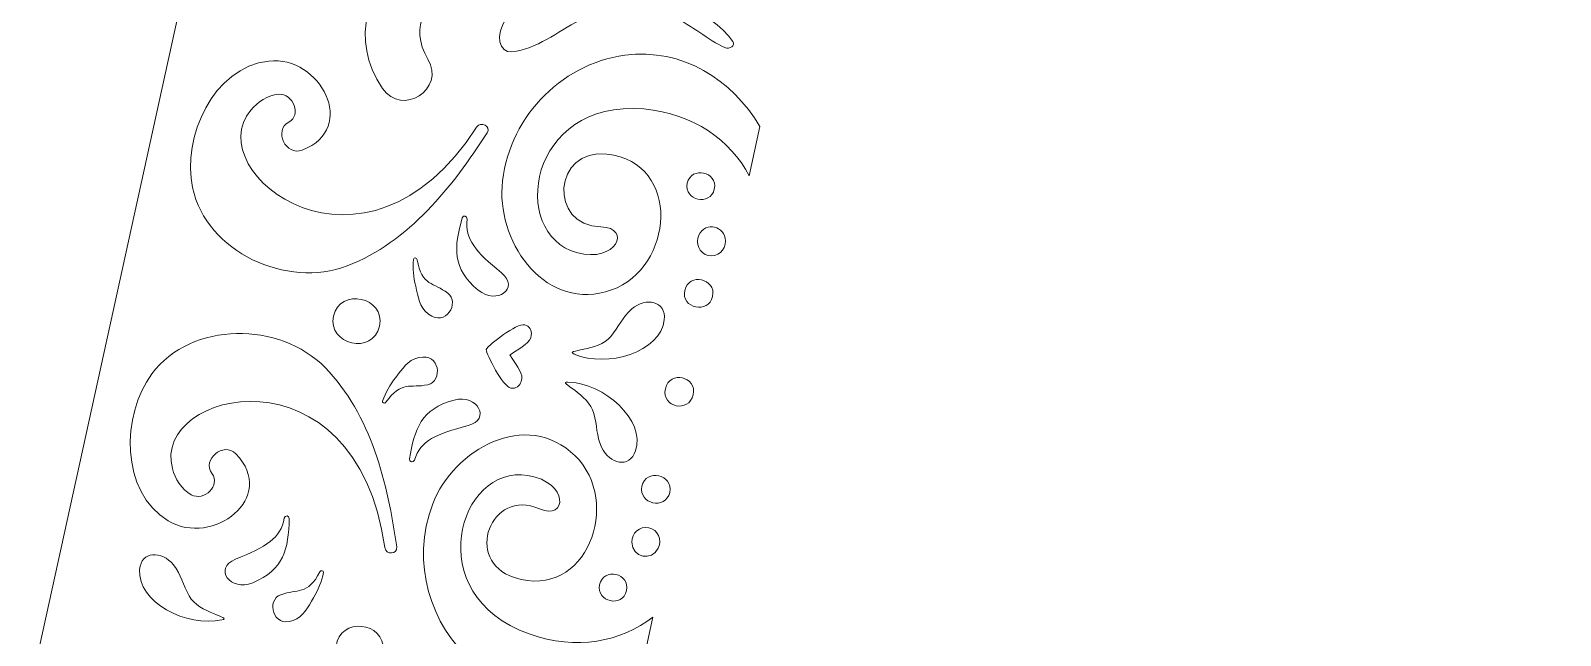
# Model space of a CAD drawing. Extents: x 20 to 980, y -845 to -373.
# Drawn here: x 20.3 to 229.3, y -601.8 to -519.2 of the extents above; entities that cross this region are included whole.
import ezdxf

# ---------------------------------------------------------------- set-up
doc = ezdxf.new("R2010")
doc.units = 0
doc.header["$MEASUREMENT"] = 0
doc.layers.add('Layer 1', color=7, linetype='Continuous', lineweight=0)

# ---------------------------------------------------------------- blocks, each defined once
blk = doc.blocks.new('Block_0')
at = {"layer": 'Layer 1'}
for points, knots in [([(234.11, -831.32), (234.11, -831.32), (234.11, -821.44), (234.11, -821.44), (234.11, -821.44), (233.5, -821.44), (233.5, -821.44), (233.5, -821.44), (233.5, -811.56), (233.5, -811.56), (233.5, -811.56), (234.11, -811.56), (234.11, -811.56), (234.11, -811.56), (234.11, -801.69), (234.11, -801.69), (234.11, -801.69), (233.5, -801.69), (233.5, -801.69), (233.5, -801.69), (233.5, -791.81), (233.5, -791.81), (233.5, -791.81), (234.11, -791.81), (234.11, -791.81), (234.11, -791.81), (234.11, -781.93), (234.11, -781.93), (234.11, -781.93), (233.5, -781.93), (233.5, -781.93), (233.5, -781.93), (233.5, -772.05), (233.5, -772.05), (233.5, -772.05), (234.11, -772.05), (234.11, -772.05), (234.11, -772.05), (234.11, -762.17), (234.11, -762.17), (234.11, -762.17), (233.5, -762.17), (233.5, -762.17), (233.5, -762.17), (233.5, -752.29), (233.5, -752.29), (233.5, -752.29), (234.11, -752.29), (234.11, -752.29), (234.11, -752.29), (234.11, -742.41), (234.11, -742.41), (234.11, -742.41), (233.5, -742.41), (233.5, -742.41), (233.5, -742.41), (233.5, -732.53), (233.5, -732.53), (233.5, -732.53), (234.11, -732.53), (234.11, -732.53), (234.11, -732.53), (234.11, -722.65), (234.11, -722.65), (234.11, -722.65), (233.5, -722.65), (233.5, -722.65), (233.5, -722.65), (233.5, -712.77), (233.5, -712.77), (233.5, -712.77), (234.11, -712.77), (234.11, -712.77), (234.11, -712.77), (234.11, -702.89), (234.11, -702.89), (234.11, -702.89), (233.5, -702.89), (233.5, -702.89), (233.5, -702.89), (233.5, -693.01), (233.5, -693.01), (233.5, -693.01), (234.11, -693.01), (234.11, -693.01), (234.11, -693.01), (234.11, -683.13), (234.11, -683.13), (234.11, -683.13), (233.5, -683.13), (233.5, -683.13), (233.5, -683.13), (233.5, -673.25), (233.5, -673.25), (233.5, -673.25), (234.11, -673.25), (234.11, -673.25), (234.11, -673.25), (234.11, -663.37), (234.11, -663.37), (234.11, -663.37), (233.5, -663.37), (233.5, -663.37), (233.5, -663.37), (233.5, -653.5), (233.5, -653.5), (233.5, -653.5), (234.11, -653.5), (234.11, -653.5), (234.11, -653.5), (234.11, -643.62), (234.11, -643.62), (234.11, -643.62), (233.5, -643.62), (233.5, -643.62), (233.5, -643.62), (233.5, -633.74), (233.5, -633.74), (233.5, -633.74), (234.11, -633.74), (234.11, -633.74), (234.11, -633.74), (234.11, -623.86), (234.11, -623.86), (234.11, -623.86), (233.5, -623.86), (233.5, -623.86), (233.5, -623.86), (233.5, -613.98), (233.5, -613.98), (233.5, -613.98), (234.11, -613.98), (234.11, -613.98), (234.11, -613.98), (234.11, -604.1), (234.11, -604.1), (234.11, -604.1), (233.5, -604.1), (233.5, -604.1), (233.5, -604.1), (233.5, -594.22), (233.5, -594.22), (233.5, -594.22), (234.11, -594.22), (234.11, -594.22), (234.11, -594.22), (234.11, -584.34), (234.11, -584.34), (234.11, -584.34), (233.5, -584.34), (233.5, -584.34), (233.5, -584.34), (233.5, -574.46), (233.5, -574.46), (233.5, -574.46), (234.11, -574.46), (234.11, -574.46), (234.11, -574.46), (234.11, -564.58), (234.11, -564.58), (234.11, -564.58), (233.5, -564.58), (233.5, -564.58), (233.5, -564.58), (233.5, -554.7), (233.5, -554.7), (233.5, -554.7), (234.11, -554.7), (234.11, -554.7), (234.11, -554.7), (234.11, -544.82), (234.11, -544.82), (234.11, -544.82), (233.5, -544.82), (233.5, -544.82), (233.5, -544.82), (233.5, -534.94), (233.5, -534.94), (233.5, -534.94), (234.11, -534.94), (234.11, -534.94), (234.11, -534.94), (234.11, -525.06), (234.11, -525.06), (234.11, -525.06), (233.5, -525.06), (233.5, -525.06), (233.5, -525.06), (233.5, -515.18), (233.5, -515.18), (233.5, -515.18), (234.11, -515.18), (234.11, -515.18), (234.11, -515.18), (234.11, -505.3), (234.11, -505.3), (234.11, -505.3), (233.5, -505.3), (233.5, -505.3), (233.5, -505.3), (233.5, -495.42), (233.5, -495.42), (233.5, -495.42), (234.11, -495.42), (234.11, -495.42), (234.11, -495.42), (234.11, -485.55), (234.11, -485.55), (234.11, -485.55), (233.5, -485.55), (233.5, -485.55), (233.5, -485.55), (233.5, -475.67), (233.5, -475.67), (233.5, -475.67), (234.11, -475.67), (234.11, -475.67), (234.11, -475.67), (234.11, -465.79), (234.11, -465.79), (234.11, -465.79), (233.5, -465.79), (233.5, -465.79), (233.5, -465.79), (233.5, -455.91), (233.5, -455.91), (233.5, -455.91), (234.11, -455.91), (234.11, -455.91), (234.11, -455.91), (234.11, -446.03), (234.11, -446.03), (234.11, -446.03), (233.5, -446.03), (233.5, -446.03), (233.5, -446.03), (233.5, -436.15), (233.5, -436.15), (233.5, -436.15), (234.11, -436.15), (234.11, -436.15), (234.11, -436.15), (234.11, -426.27), (234.11, -426.27), (234.11, -426.27), (233.5, -426.27), (233.5, -426.27), (233.5, -426.27), (233.5, -416.39), (233.5, -416.39), (233.5, -416.39), (234.11, -416.39), (234.11, -416.39), (234.11, -416.39), (234.11, -406.51), (234.11, -406.51), (234.11, -406.51), (233.5, -406.51), (233.5, -406.51), (233.5, -406.51), (233.5, -396.63), (233.5, -396.63), (233.5, -396.63), (234.11, -396.63), (234.11, -396.63), (234.11, -396.63), (234.11, -386.75), (234.11, -386.75), (234.11, -386.75), (233.5, -386.75), (233.5, -386.75), (233.5, -386.75), (233.5, -381.85), (233.5, -381.85), (233.5, -381.85), (234.11, -381.85), (234.11, -381.85), (234.11, -381.85), (234.11, -381.85), (234.11, -381.85), (234.11, -381.85), (70.17, -381.85), (70.17, -381.85), (70.17, -381.85), (20.3, -608.95), (20.3, -608.95), (20.3, -608.95), (69.51, -836.22), (69.51, -836.22), (69.51, -836.22), (233.5, -836.22), (233.5, -836.22), (233.5, -836.22), (233.5, -831.32), (233.5, -831.32), (233.5, -831.32), (234.11, -831.32), (234.11, -831.32)], [0, 0, 0, 0, 1, 1, 1, 2, 2, 2, 3, 3, 3, 4, 4, 4, 5, 5, 5, 6, 6, 6, 7, 7, 7, 8, 8, 8, 9, 9, 9, 10, 10, 10, 11, 11, 11, 12, 12, 12, 13, 13, 13, 14, 14, 14, 15, 15, 15, 16, 16, 16, 17, 17, 17, 18, 18, 18, 19, 19, 19, 20, 20, 20, 21, 21, 21, 22, 22, 22, 23, 23, 23, 24, 24, 24, 25, 25, 25, 26, 26, 26, 27, 27, 27, 28, 28, 28, 29, 29, 29, 30, 30, 30, 31, 31, 31, 32, 32, 32, 33, 33, 33, 34, 34, 34, 35, 35, 35, 36, 36, 36, 37, 37, 37, 38, 38, 38, 39, 39, 39, 40, 40, 40, 41, 41, 41, 42, 42, 42, 43, 43, 43, 44, 44, 44, 45, 45, 45, 46, 46, 46, 47, 47, 47, 48, 48, 48, 49, 49, 49, 50, 50, 50, 51, 51, 51, 52, 52, 52, 53, 53, 53, 54, 54, 54, 55, 55, 55, 56, 56, 56, 57, 57, 57, 58, 58, 58, 59, 59, 59, 60, 60, 60, 61, 61, 61, 62, 62, 62, 63, 63, 63, 64, 64, 64, 65, 65, 65, 66, 66, 66, 67, 67, 67, 68, 68, 68, 69, 69, 69, 70, 70, 70, 71, 71, 71, 72, 72, 72, 73, 73, 73, 74, 74, 74, 75, 75, 75, 76, 76, 76, 77, 77, 77, 78, 78, 78, 79, 79, 79, 80, 80, 80, 81, 81, 81, 82, 82, 82, 83, 83, 83, 84, 84, 84, 85, 85, 85, 86, 86, 86, 87, 87, 87, 88, 88, 88, 89, 89, 89, 90, 90, 90, 91, 91, 91, 92, 92, 92, 93, 93, 93, 94, 94, 94, 95, 95, 95, 96, 96, 96, 97, 97, 97, 98, 98, 98, 99, 99, 99, 99]), ([(100.23, -508.84), (104.54, -509.27), (108.18, -511.29), (112.21, -512.62), (113.98, -513.2), (110.92, -507.82), (96.99, -503.56), (78.41, -497.88), (59.21, -513.56), (68.38, -527.1), (71.05, -531.03), (77.03, -527.19), (74.58, -523.11), (69.27, -514.24), (84.01, -507.24), (100.23, -508.84)], [0, 0, 0, 0, 1, 1, 1, 2, 2, 2, 3, 3, 3, 4, 4, 4, 5, 5, 5, 5]), ([(74.58, -523.11), (77.03, -527.19), (71.05, -531.03), (68.38, -527.1), (59.21, -513.56), (78.41, -497.88), (96.99, -503.56), (110.92, -507.82), (113.98, -513.2), (112.21, -512.62), (108.18, -511.29), (104.54, -509.27), (100.23, -508.84), (84.01, -507.24), (69.27, -514.24), (74.58, -523.11)], [0, 0, 0, 0, 1, 1, 1, 2, 2, 2, 3, 3, 3, 4, 4, 4, 5, 5, 5, 5]), ([(86.02, -522.1), (93.07, -521.37), (96.4, -512.86), (108.17, -517.45), (110.78, -518.47), (112.72, -520.47), (115.22, -521.57), (115.76, -521.8), (116.65, -521.26), (116.25, -520.7), (113.24, -516.49), (105.39, -513.03), (99.98, -512.9), (82.73, -512.5), (82.82, -522.43), (86.02, -522.1)], [0, 0, 0, 0, 1, 1, 1, 2, 2, 2, 3, 3, 3, 4, 4, 4, 5, 5, 5, 5]), ([(99.98, -512.9), (105.39, -513.03), (113.24, -516.49), (116.25, -520.7), (116.65, -521.26), (115.76, -521.8), (115.22, -521.57), (112.72, -520.47), (110.78, -518.47), (108.17, -517.45), (96.4, -512.86), (93.07, -521.37), (86.02, -522.1), (82.82, -522.43), (82.73, -512.5), (99.98, -512.9)], [0, 0, 0, 0, 1, 1, 1, 2, 2, 2, 3, 3, 3, 4, 4, 4, 5, 5, 5, 5]), ([(119.95, -532.31), (116.08, -525.9), (109.38, -521.55), (101.5, -522.58), (92.54, -523.75), (85.29, -531.57), (84.71, -540.56), (84.2, -548.49), (90.85, -557.75), (99.66, -554.64), (108.11, -551.66), (109.38, -537.29), (99.03, -536.08), (91.7, -535.22), (90.98, -545.89), (98.22, -546.02), (102.42, -546.1), (100.4, -551.04), (94.9, -549.53), (85.67, -546.97), (88.2, -528.53), (104.08, -529.92), (110.94, -530.53), (115.93, -534.21), (118.48, -539.05), (118.48, -539.05), (119.95, -532.31), (119.95, -532.31)], [0, 0, 0, 0, 1, 1, 1, 2, 2, 2, 3, 3, 3, 4, 4, 4, 5, 5, 5, 6, 6, 6, 7, 7, 7, 8, 8, 8, 9, 9, 9, 9]), ([(104.08, -529.92), (88.2, -528.53), (85.67, -546.97), (94.9, -549.53), (100.4, -551.04), (102.42, -546.1), (98.22, -546.02), (90.98, -545.89), (91.7, -535.22), (99.03, -536.08), (109.38, -537.29), (108.11, -551.66), (99.66, -554.64), (90.85, -557.75), (84.2, -548.49), (84.71, -540.56), (85.29, -531.57), (92.54, -523.75), (101.5, -522.58), (109.38, -521.55), (116.08, -525.9), (119.95, -532.31), (119.95, -532.31), (118.48, -539.05), (118.48, -539.05), (115.93, -534.21), (110.94, -530.53), (104.08, -529.92)], [0, 0, 0, 0, 1, 1, 1, 2, 2, 2, 3, 3, 3, 4, 4, 4, 5, 5, 5, 6, 6, 6, 7, 7, 7, 8, 8, 8, 9, 9, 9, 9]), ([(63.56, -551.34), (71.99, -548.1), (77.95, -540.52), (82.69, -533.16), (83.26, -532.28), (81.8, -531.52), (81.24, -532.4), (65.96, -556.14), (43.25, -538.65), (50.37, -530.08), (51.26, -529), (52.74, -527.99), (54.17, -527.91), (56.26, -527.81), (57.29, -530.78), (55.59, -531.7), (53.45, -532.86), (55.17, -536.39), (57.41, -535.53), (65.16, -532.55), (59.84, -522.59), (52.83, -523.37), (45.19, -524.2), (40.98, -533.86), (42.42, -540.65), (44.32, -549.54), (55.38, -554.48), (63.56, -551.34)], [0, 0, 0, 0, 1, 1, 1, 2, 2, 2, 3, 3, 3, 4, 4, 4, 5, 5, 5, 6, 6, 6, 7, 7, 7, 8, 8, 8, 9, 9, 9, 9]), ([(52.83, -523.37), (59.84, -522.59), (65.16, -532.55), (57.41, -535.53), (55.17, -536.39), (53.45, -532.86), (55.59, -531.7), (57.29, -530.78), (56.26, -527.81), (54.17, -527.91), (52.74, -527.99), (51.26, -529), (50.37, -530.08), (43.25, -538.65), (65.96, -556.14), (81.24, -532.4), (81.8, -531.52), (83.26, -532.28), (82.69, -533.16), (77.95, -540.52), (71.99, -548.1), (63.56, -551.34), (55.38, -554.48), (44.32, -549.54), (42.42, -540.65), (40.98, -533.86), (45.19, -524.2), (52.83, -523.37)], [0, 0, 0, 0, 1, 1, 1, 2, 2, 2, 3, 3, 3, 4, 4, 4, 5, 5, 5, 6, 6, 6, 7, 7, 7, 8, 8, 8, 9, 9, 9, 9]), ([(110.02, -540.05), (109.51, -542.44), (113.19, -543.24), (113.71, -540.86), (114.23, -538.48), (110.54, -537.68), (110.02, -540.05)], [0, 0, 0, 0, 1, 1, 1, 2, 2, 2, 2]), ([(113.71, -540.86), (113.19, -543.24), (109.51, -542.44), (110.02, -540.05), (110.54, -537.68), (114.23, -538.48), (113.71, -540.86)], [0, 0, 0, 0, 1, 1, 1, 2, 2, 2, 2]), ([(79.26, -544.8), (78.14, -548.8), (77.88, -551.72), (81.45, -554.65), (84.01, -556.76), (87.19, -554.39), (84.63, -552.29), (81.14, -549.42), (79.57, -547.71), (79.93, -544.95), (79.99, -544.51), (79.39, -544.37), (79.26, -544.8)], [0, 0, 0, 0, 1, 1, 1, 2, 2, 2, 3, 3, 3, 4, 4, 4, 4]), ([(84.63, -552.29), (87.19, -554.39), (84.01, -556.76), (81.45, -554.65), (77.88, -551.72), (78.14, -548.8), (79.26, -544.8), (79.39, -544.37), (79.99, -544.51), (79.93, -544.95), (79.57, -547.71), (81.14, -549.42), (84.63, -552.29)], [0, 0, 0, 0, 1, 1, 1, 2, 2, 2, 3, 3, 3, 4, 4, 4, 4]), ([(111.6, -547.14), (111.04, -548.26), (111.66, -549.66), (112.89, -549.93), (114.13, -550.2), (115.27, -549.19), (115.23, -547.94), (115.17, -545.88), (112.55, -545.24), (111.6, -547.14)], [0, 0, 0, 0, 1, 1, 1, 2, 2, 2, 3, 3, 3, 3]), ([(115.23, -547.94), (115.27, -549.19), (114.13, -550.2), (112.89, -549.93), (111.66, -549.66), (111.04, -548.26), (111.6, -547.14), (112.55, -545.24), (115.17, -545.88), (115.23, -547.94)], [0, 0, 0, 0, 1, 1, 1, 2, 2, 2, 3, 3, 3, 3]), ([(77.3, -555.07), (75.37, -553.6), (73.77, -554.14), (73.11, -550.5), (73.06, -550.25), (72.64, -550.15), (72.62, -550.46), (72.49, -551.68), (72.6, -552.94), (72.91, -554.13), (73.29, -555.6), (73.35, -556.94), (74.66, -557.94), (77.03, -559.75), (78.99, -556.38), (77.3, -555.07)], [0, 0, 0, 0, 1, 1, 1, 2, 2, 2, 3, 3, 3, 4, 4, 4, 5, 5, 5, 5]), ([(74.66, -557.94), (73.35, -556.94), (73.29, -555.6), (72.91, -554.13), (72.6, -552.94), (72.49, -551.68), (72.62, -550.46), (72.64, -550.15), (73.06, -550.25), (73.11, -550.5), (73.77, -554.14), (75.37, -553.6), (77.3, -555.07), (78.99, -556.38), (77.03, -559.75), (74.66, -557.94)], [0, 0, 0, 0, 1, 1, 1, 2, 2, 2, 3, 3, 3, 4, 4, 4, 5, 5, 5, 5]), ([(113.48, -555.52), (114.01, -553.07), (110.2, -552.24), (109.67, -554.69), (109.13, -557.15), (112.94, -557.97), (113.48, -555.52)], [0, 0, 0, 0, 1, 1, 1, 2, 2, 2, 2]), ([(113.48, -555.52), (112.94, -557.97), (109.13, -557.15), (109.67, -554.69), (110.2, -552.24), (114.01, -553.07), (113.48, -555.52)], [0, 0, 0, 0, 1, 1, 1, 2, 2, 2, 2]), ([(61.68, -558.21), (61.68, -558.21), (61.67, -558.21), (61.67, -558.21), (60.82, -562.11), (67.08, -563.58), (67.96, -559.58), (68.83, -555.58), (62.54, -554.28), (61.68, -558.21)], [0, 0, 0, 0, 1, 1, 1, 2, 2, 2, 3, 3, 3, 3]), ([(67.96, -559.58), (67.08, -563.58), (60.82, -562.11), (61.67, -558.21), (61.67, -558.21), (61.68, -558.21), (61.68, -558.21), (62.54, -554.28), (68.83, -555.58), (67.96, -559.58)], [0, 0, 0, 0, 1, 1, 1, 2, 2, 2, 3, 3, 3, 3]), ([(102.46, -557.21), (101.09, -558.38), (100.69, -559.64), (99.56, -560.99), (97.81, -563.1), (93.11, -562.76), (94.57, -563.39), (99.09, -565.35), (106.38, -563.12), (106.87, -558.71), (107.15, -556.16), (104.37, -555.58), (102.46, -557.21)], [0, 0, 0, 0, 1, 1, 1, 2, 2, 2, 3, 3, 3, 4, 4, 4, 4]), ([(106.87, -558.71), (106.38, -563.12), (99.09, -565.35), (94.57, -563.39), (93.11, -562.76), (97.81, -563.1), (99.56, -560.99), (100.69, -559.64), (101.09, -558.38), (102.46, -557.21), (104.37, -555.58), (107.15, -556.16), (106.87, -558.71)], [0, 0, 0, 0, 1, 1, 1, 2, 2, 2, 3, 3, 3, 4, 4, 4, 4]), ([(39.1, -586.17), (45.16, -589.8), (54.14, -582.97), (48.34, -577.02), (46.67, -575.3), (43.63, -577.79), (45.1, -579.75), (46.25, -581.29), (44.08, -583.57), (42.22, -582.6), (40.94, -581.93), (40.03, -580.39), (39.67, -579.03), (36.77, -568.27), (64.7, -561.86), (68.7, -589.82), (68.84, -590.85), (70.48, -590.77), (70.32, -589.73), (69.09, -581.07), (66.83, -571.69), (60.52, -565.22), (54.39, -558.96), (42.29, -558.83), (36.85, -566.11), (32.71, -571.68), (32.51, -582.22), (39.1, -586.17)], [0, 0, 0, 0, 1, 1, 1, 2, 2, 2, 3, 3, 3, 4, 4, 4, 5, 5, 5, 6, 6, 6, 7, 7, 7, 8, 8, 8, 9, 9, 9, 9]), ([(36.85, -566.11), (42.29, -558.83), (54.39, -558.96), (60.52, -565.22), (66.83, -571.69), (69.09, -581.07), (70.32, -589.73), (70.48, -590.77), (68.84, -590.85), (68.7, -589.82), (64.7, -561.86), (36.77, -568.27), (39.67, -579.03), (40.03, -580.39), (40.94, -581.93), (42.22, -582.6), (44.08, -583.57), (46.25, -581.29), (45.1, -579.75), (43.63, -577.79), (46.67, -575.3), (48.34, -577.02), (54.14, -582.97), (45.16, -589.8), (39.1, -586.17), (32.51, -582.22), (32.71, -571.68), (36.85, -566.11)], [0, 0, 0, 0, 1, 1, 1, 2, 2, 2, 3, 3, 3, 4, 4, 4, 5, 5, 5, 6, 6, 6, 7, 7, 7, 8, 8, 8, 9, 9, 9, 9]), ([(85.8, -563.48), (87.57, -562.31), (88.6, -561.88), (88.71, -560.81), (88.79, -560.18), (88.48, -559.55), (87.81, -559.39), (86.69, -559.15), (82.93, -562.11), (82.54, -562.76), (82.54, -562.76), (82.53, -562.76), (82.53, -562.76), (82.61, -563.52), (84.79, -567.79), (85.91, -568.03), (86.59, -568.18), (87.13, -567.74), (87.33, -567.12), (87.67, -566.11), (86.91, -565.29), (85.78, -563.48), (85.79, -563.48), (85.79, -563.48), (85.79, -563.48), (85.79, -563.48), (85.8, -563.48), (85.8, -563.48)], [0, 0, 0, 0, 1, 1, 1, 2, 2, 2, 3, 3, 3, 4, 4, 4, 5, 5, 5, 6, 6, 6, 7, 7, 7, 8, 8, 8, 9, 9, 9, 9]), ([(87.33, -567.12), (87.13, -567.74), (86.59, -568.18), (85.91, -568.03), (84.79, -567.79), (82.61, -563.52), (82.53, -562.76), (82.53, -562.76), (82.54, -562.76), (82.54, -562.76), (82.93, -562.11), (86.69, -559.15), (87.81, -559.39), (88.48, -559.55), (88.79, -560.18), (88.71, -560.81), (88.6, -561.88), (87.57, -562.31), (85.8, -563.48), (85.8, -563.48), (85.79, -563.48), (85.79, -563.48), (85.79, -563.48), (85.79, -563.48), (85.78, -563.48), (86.91, -565.29), (87.67, -566.11), (87.33, -567.12)], [0, 0, 0, 0, 1, 1, 1, 2, 2, 2, 3, 3, 3, 4, 4, 4, 5, 5, 5, 6, 6, 6, 7, 7, 7, 8, 8, 8, 9, 9, 9, 9]), ([(70.18, -566.6), (69.41, -567.54), (68.78, -568.65), (68.38, -569.81), (68.28, -570.09), (68.7, -570.18), (68.84, -569.98), (70.97, -566.95), (72.19, -568.11), (74.56, -567.58), (76.65, -567.1), (76.27, -563.2), (73.35, -563.87), (71.75, -564.23), (71.14, -565.42), (70.18, -566.6)], [0, 0, 0, 0, 1, 1, 1, 2, 2, 2, 3, 3, 3, 4, 4, 4, 5, 5, 5, 5]), ([(73.35, -563.87), (76.27, -563.2), (76.65, -567.1), (74.56, -567.58), (72.19, -568.11), (70.97, -566.95), (68.84, -569.98), (68.7, -570.18), (68.28, -570.09), (68.38, -569.81), (68.78, -568.65), (69.41, -567.54), (70.18, -566.6), (71.14, -565.42), (71.75, -564.23), (73.35, -563.87)], [0, 0, 0, 0, 1, 1, 1, 2, 2, 2, 3, 3, 3, 4, 4, 4, 5, 5, 5, 5]), ([(107.03, -568.13), (107.03, -568.13), (107.02, -568.12), (107.02, -568.12), (106.47, -570.68), (110.28, -571.47), (110.82, -568.96), (110.82, -568.96), (110.83, -568.96), (110.83, -568.96), (111.38, -566.45), (107.6, -565.57), (107.03, -568.13)], [0, 0, 0, 0, 1, 1, 1, 2, 2, 2, 3, 3, 3, 4, 4, 4, 4]), ([(110.83, -568.96), (110.83, -568.96), (110.82, -568.96), (110.82, -568.96), (110.28, -571.47), (106.47, -570.68), (107.02, -568.12), (107.02, -568.12), (107.03, -568.13), (107.03, -568.13), (107.6, -565.57), (111.38, -566.45), (110.83, -568.96)], [0, 0, 0, 0, 1, 1, 1, 2, 2, 2, 3, 3, 3, 4, 4, 4, 4]), ([(97.26, -571.49), (97.72, -573.19), (97.57, -574.51), (98.32, -576.13), (99.37, -578.41), (102.14, -579.06), (102.95, -576.62), (104.35, -572.4), (98.65, -567.34), (93.72, -567.22), (92.14, -567.18), (96.55, -568.84), (97.26, -571.49)], [0, 0, 0, 0, 1, 1, 1, 2, 2, 2, 3, 3, 3, 4, 4, 4, 4]), ([(102.95, -576.62), (102.14, -579.06), (99.37, -578.41), (98.32, -576.13), (97.57, -574.51), (97.72, -573.19), (97.26, -571.49), (96.55, -568.84), (92.14, -567.18), (93.72, -567.22), (98.65, -567.34), (104.35, -572.4), (102.95, -576.62)], [0, 0, 0, 0, 1, 1, 1, 2, 2, 2, 3, 3, 3, 4, 4, 4, 4]), ([(72.06, -577.72), (71.99, -578.16), (72.61, -578.29), (72.74, -577.87), (73.55, -575.2), (75.69, -574.31), (80.06, -573.16), (83.27, -572.32), (81.36, -568.84), (78.16, -569.68), (73.69, -570.86), (72.71, -573.63), (72.06, -577.72)], [0, 0, 0, 0, 1, 1, 1, 2, 2, 2, 3, 3, 3, 4, 4, 4, 4]), ([(80.06, -573.16), (75.69, -574.31), (73.55, -575.2), (72.74, -577.87), (72.61, -578.29), (71.99, -578.16), (72.06, -577.72), (72.71, -573.63), (73.69, -570.86), (78.16, -569.68), (81.36, -568.84), (83.27, -572.32), (80.06, -573.16)], [0, 0, 0, 0, 1, 1, 1, 2, 2, 2, 3, 3, 3, 4, 4, 4, 4]), ([(75.25, -583.85), (69.06, -600.03), (86.48, -617.91), (103.85, -606.06), (103.85, -606.06), (105.32, -599.33), (105.32, -599.33), (100.98, -602.67), (94.91, -603.94), (88.42, -601.62), (73.41, -596.25), (78.79, -578.42), (88.24, -579.97), (93.87, -580.88), (93.65, -586.22), (89.81, -584.53), (83.17, -581.63), (79.38, -591.63), (86.39, -593.92), (96.31, -597.13), (101.14, -583.55), (94.7, -577.3), (87.99, -570.8), (78.1, -576.43), (75.25, -583.85)], [0, 0, 0, 0, 1, 1, 1, 2, 2, 2, 3, 3, 3, 4, 4, 4, 5, 5, 5, 6, 6, 6, 7, 7, 7, 8, 8, 8, 8]), ([(94.7, -577.3), (101.14, -583.55), (96.31, -597.13), (86.39, -593.92), (79.38, -591.63), (83.17, -581.63), (89.81, -584.53), (93.65, -586.22), (93.87, -580.88), (88.24, -579.97), (78.79, -578.42), (73.41, -596.25), (88.42, -601.62), (94.91, -603.94), (100.98, -602.67), (105.32, -599.33), (105.32, -599.33), (103.85, -606.06), (103.85, -606.06), (86.48, -617.91), (69.06, -600.03), (75.25, -583.85), (78.1, -576.43), (87.99, -570.8), (94.7, -577.3)], [0, 0, 0, 0, 1, 1, 1, 2, 2, 2, 3, 3, 3, 4, 4, 4, 5, 5, 5, 6, 6, 6, 7, 7, 7, 8, 8, 8, 8]), ([(103.82, -581.44), (103.28, -583.89), (107.09, -584.73), (107.62, -582.28), (108.16, -579.83), (104.35, -578.99), (103.82, -581.44)], [0, 0, 0, 0, 1, 1, 1, 2, 2, 2, 2]), ([(107.62, -582.28), (107.09, -584.73), (103.28, -583.89), (103.82, -581.44), (104.35, -578.99), (108.16, -579.83), (107.62, -582.28)], [0, 0, 0, 0, 1, 1, 1, 2, 2, 2, 2]), ([(50.64, -594.63), (54.91, -592.88), (55.54, -590.01), (55.64, -585.86), (55.65, -585.42), (55.03, -585.37), (54.96, -585.8), (54.49, -588.56), (52.48, -589.72), (48.3, -591.42), (45.23, -592.67), (47.57, -595.88), (50.64, -594.63)], [0, 0, 0, 0, 1, 1, 1, 2, 2, 2, 3, 3, 3, 4, 4, 4, 4]), ([(48.3, -591.42), (52.48, -589.72), (54.49, -588.56), (54.96, -585.8), (55.03, -585.37), (55.65, -585.42), (55.64, -585.86), (55.54, -590.01), (54.91, -592.88), (50.64, -594.63), (47.57, -595.88), (45.23, -592.67), (48.3, -591.42)], [0, 0, 0, 0, 1, 1, 1, 2, 2, 2, 3, 3, 3, 4, 4, 4, 4]), ([(104.76, -587.11), (103.53, -586.84), (102.39, -587.85), (102.43, -589.1), (102.49, -591.23), (105.15, -591.73), (106.06, -589.9), (106.62, -588.78), (106, -587.39), (104.76, -587.11)], [0, 0, 0, 0, 1, 1, 1, 2, 2, 2, 3, 3, 3, 3]), ([(102.43, -589.1), (102.39, -587.85), (103.53, -586.84), (104.76, -587.11), (106, -587.39), (106.62, -588.78), (106.06, -589.9), (105.15, -591.73), (102.49, -591.23), (102.43, -589.1)], [0, 0, 0, 0, 1, 1, 1, 2, 2, 2, 3, 3, 3, 3]), ([(46.43, -599.7), (47.97, -599.35), (43.29, -598.82), (41.96, -596.42), (41.1, -594.89), (40.93, -593.57), (39.8, -592.17), (38.22, -590.22), (35.39, -590.27), (35.19, -592.83), (34.87, -597.26), (41.61, -600.78), (46.43, -599.7)], [0, 0, 0, 0, 1, 1, 1, 2, 2, 2, 3, 3, 3, 4, 4, 4, 4]), ([(35.19, -592.83), (35.39, -590.27), (38.22, -590.22), (39.8, -592.17), (40.93, -593.57), (41.1, -594.89), (41.96, -596.42), (43.29, -598.82), (47.97, -599.35), (46.43, -599.7), (41.61, -600.78), (34.87, -597.26), (35.19, -592.83)], [0, 0, 0, 0, 1, 1, 1, 2, 2, 2, 3, 3, 3, 4, 4, 4, 4]), ([(60.32, -593.24), (60.38, -592.94), (59.95, -592.91), (59.83, -593.13), (58.13, -596.41), (56.75, -595.43), (54.48, -596.26), (52.47, -596.99), (53.34, -600.81), (56.15, -599.78), (57.69, -599.22), (58.14, -597.96), (58.94, -596.67), (59.6, -595.62), (60.07, -594.45), (60.32, -593.24)], [0, 0, 0, 0, 1, 1, 1, 2, 2, 2, 3, 3, 3, 4, 4, 4, 5, 5, 5, 5]), ([(56.15, -599.78), (53.34, -600.81), (52.47, -596.99), (54.48, -596.26), (56.75, -595.43), (58.13, -596.41), (59.83, -593.13), (59.95, -592.91), (60.38, -592.94), (60.32, -593.24), (60.07, -594.45), (59.6, -595.62), (58.94, -596.67), (58.14, -597.96), (57.69, -599.22), (56.15, -599.78)], [0, 0, 0, 0, 1, 1, 1, 2, 2, 2, 3, 3, 3, 4, 4, 4, 5, 5, 5, 5]), ([(98.04, -594.89), (97.53, -597.26), (101.21, -598.07), (101.72, -595.7), (102.25, -593.32), (98.56, -592.51), (98.04, -594.89)], [0, 0, 0, 0, 1, 1, 1, 2, 2, 2, 2]), ([(101.72, -595.7), (101.21, -598.07), (97.53, -597.26), (98.04, -594.89), (98.56, -592.51), (102.25, -593.32), (101.72, -595.7)], [0, 0, 0, 0, 1, 1, 1, 2, 2, 2, 2]), ([(62.06, -603.33), (62.06, -603.33), (62.06, -603.34), (62.06, -603.34), (61.71, -607.42), (68.12, -607.87), (68.47, -603.89), (68.47, -603.89), (68.46, -603.89), (68.46, -603.89), (68.8, -599.89), (62.41, -599.26), (62.06, -603.33)], [0, 0, 0, 0, 1, 1, 1, 2, 2, 2, 3, 3, 3, 4, 4, 4, 4]), ([(68.47, -603.89), (68.12, -607.87), (61.71, -607.42), (62.06, -603.34), (62.06, -603.34), (62.06, -603.33), (62.06, -603.33), (62.41, -599.26), (68.8, -599.89), (68.46, -603.89), (68.46, -603.89), (68.47, -603.89), (68.47, -603.89)], [0, 0, 0, 0, 1, 1, 1, 2, 2, 2, 3, 3, 3, 4, 4, 4, 4])]:
    blk.add_open_spline(points, degree=3, knots=knots, dxfattribs=at)

msp = doc.modelspace()

# ---------------------------------------------------------------- block references
at = {"layer": 'Layer 1'}
msp.add_blockref('Block_0', (0, 0), dxfattribs=at)

doc.saveas('drawing.dxf')
